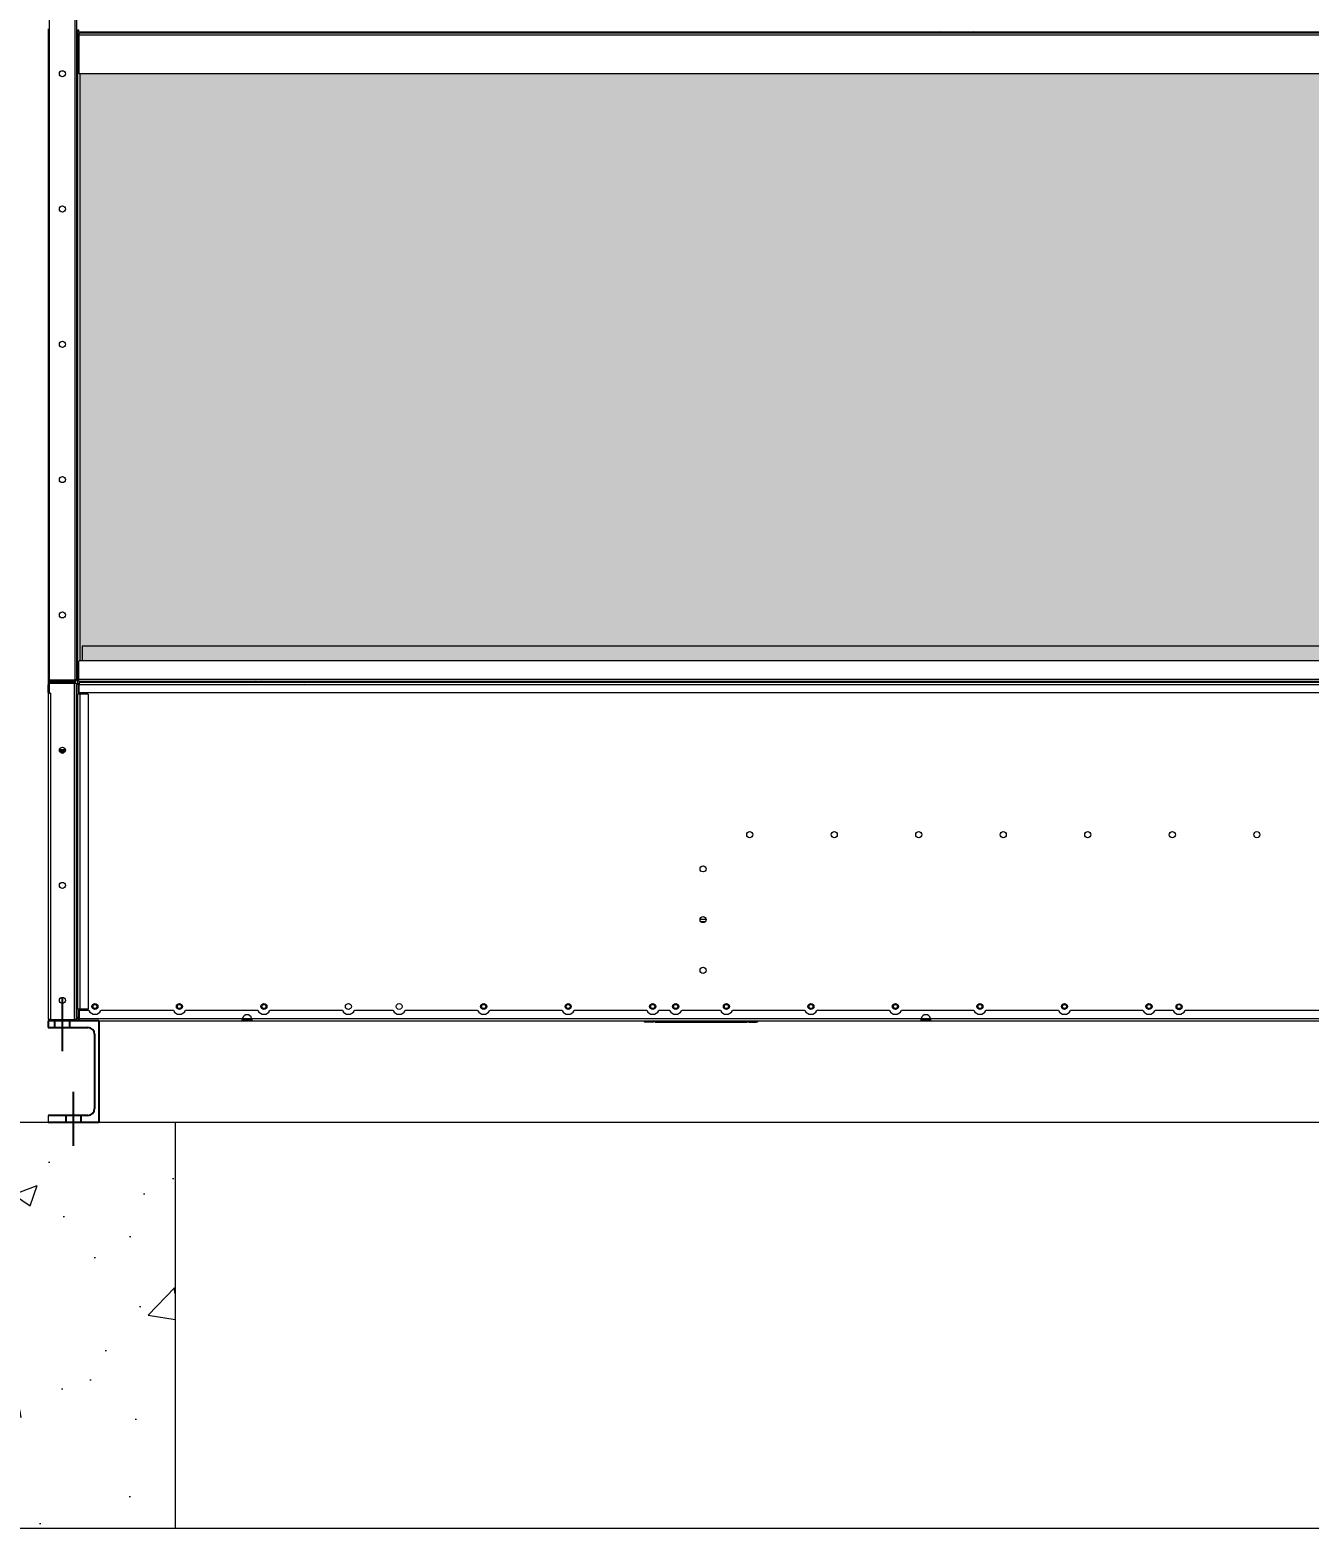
# Model space of a CAD drawing. Header units: millimetres. Extents: x -17070 to 42971, y -291348 to 40590.
# Drawn here: x -14289 to -12398, y -284598 to -282383 of the extents above; entities that cross this region are included whole.
import ezdxf

# ---------------------------------------------------------------- set-up
doc = ezdxf.new("R2010")
doc.units = ezdxf.units.MM
doc.linetypes.add('CENTERX2', pattern=[4, 2.5, -0.5, 0.5, -0.5])
doc.layers.add('냉각탑_기초', color=23, linetype='Continuous')
doc.styles.get("Standard").update_dxf_attribs({"font": 'arial.ttf'})
doc.dimstyles.new('1.40', dxfattribs={"dimscale": 20, "dimtxt": 1.5, "dimasz": 1, "dimexe": 0.5, "dimexo": 0.5, "dimgap": 0.5, "dimtad": 1, "dimdec": 0, "dimzin": 0, "dimdsep": 46, "dimtxsty": 'Standard', "dimcen": 0, "dimclrd": 2, "dimclre": 2, "dimclrt": 3, "dimadec": 0, "dimazin": 0, "dimtfac": 1, "dimtdec": 0, "dimtmove": 0, "dimatfit": 0, "dimfxl": 1, "dimtolj": 1, "dimtzin": 0, "dimlwd": -1, "dimlwe": -1, "dimarcsym": 0})

# ---------------------------------------------------------------- blocks, each defined once
blk = doc.blocks.new('*D284')
at = {"color": 2, "transparency": 16777216}
for p, q in [((-14358.9, -280247.8), (-15002.8, -280247.8)), ((-14992.8, -280367.8), (-14992.8, -283727.8)), ((-14358.9, -283847.8), (-15002.8, -283847.8))]:
    blk.add_line(p, q, dxfattribs=at)
for points in [[(-15012.8, -280367.8), (-14972.8, -280367.8), (-14992.8, -280247.8)], [(-15012.8, -283727.8), (-14972.8, -283727.8), (-14992.8, -283847.8)]]:
    blk.add_solid(points, dxfattribs=at)
at = {"layer": 'Defpoints', "color": 0, "transparency": 16777216}
for p in [(-14258.9, -280247.8), (-14992.8, -283847.8), (-14258.9, -283847.8)]:
    blk.add_point(p, dxfattribs=at)
at = {"color": 3, "lineweight": 5, "transparency": 16777216, "insert": (-15124.3, -282047.8), "char_height": 140, "attachment_point": 5, "rotation": 90}
blk.add_mtext('\\A1;3600', dxfattribs=at)

msp = doc.modelspace()

# ---------------------------------------------------------------- hatches: boundary and pattern name
at = {"lineweight": 20}
h = msp.add_hatch(dxfattribs=at)
h.set_pattern_fill('HONEY', scale=12)
h.set_pattern_definition([(0, (-423961.77, -370409.457), (57.15, 32.9955677), [38.1, -76.2]), (120, (-423961.77, -370409.457), (-57.15, 32.995568), [38.1, -76.2]), (60, (-423961.77, -370409.457), (1e-07, 65.9911357), [-76.2, 38.1])])
h.paths.add_polyline_path([(-14214.9, -282447.4), (-14214.9, -283315.7), (-10101.5, -283315.7), (-10101.5, -282447.4)])
at = {"layer": '냉각탑_기초', "lineweight": 20, "ltscale": 30}
h = msp.add_hatch(dxfattribs=at)
h.set_pattern_fill('AR-CONC', color=256, scale=50, style=0)
h.set_pattern_definition([(50, (-29003.32, -300539.17), (358.63, -31.376), [37.5, -412.5]), (355, (-29003.32, -300539.17), (-69.3757, 376.096), [30, -330]), (100.4514, (-28973.43, -300541.8), (289.2547, 344.72), [31.87, -350.571]), (46.1842, (-29003.3, -300439.17), (533.6205, -82.7595), [56.25, -618.75]), (96.6356, (-28958.85, -300446.07), (467.331, 487.059), [47.805, -525.856]), (351.1842, (-29003.3, -300439.17), (467.331, 487.059), [45, -495]), (21, (-28953.32, -300464.17), (298.4535, -201.3094), [37.5, -412.5]), (326, (-28953.32, -300464.17), (121.6577, 362.575), [30, -330]), (71.4514, (-28928.45, -300480.95), (420.1113, 161.265), [31.87, -350.571]), (37.5, (-29003.32, -300539.17), (6.0799, 166.4469), [0, -326, 0, -335, 0, -331.25]), (7.5, (-29003.32, -300539.17), (131.5348, 197.2059), [0, -191, 0, -318.5, 0, -126.25]), (327.5, (-29114.82, -300539.17), (266.9112, -11.2774), [0, -125, 0, -390, 0, -517.5]), (317.5, (-29164.82, -300539.17), (291.593, 50.0525), [0, -162.5, 0, -259, 0, -367.5])])
h.paths.add_polyline_path([(-14074.8, -283997.8), (-14374.8, -283997.8), (-14374.8, -284597.8), (-14074.8, -284597.8)])

# ---------------------------------------------------------------- linework, layer by layer
at = {"color": 7, "lineweight": 20}
for p, q in [((-14261.1, -280491.2), (-14261.1, -283344.4)), ((-14223.1, -280485.8), (-14223.1, -283344.4)), ((-14220.3, -280484.4), (-14220.3, -283343)), ((-14215.5, -282385.8), (-10109.1, -282385.8)), ((-14216.9, -282390.1), (-10107.7, -282390.1)), ((-14215.5, -282387.5), (-10109.1, -282387.5)), ((-14216.9, -282447.4), (-10107.7, -282447.4)), ((-14216.9, -282447.5), (-10107.7, -282447.5)), ((-10107.7, -282447.7), (-14216.9, -282447.7)), ((-11447.9, -283294.1), (-14212.3, -283294.1)), ((-11447.9, -283315.7), (-14216.7, -283315.7)), ((-14216.9, -283342.8), (-10107.7, -283342.8)), ((-10108, -283347.9), (-14216.6, -283347.9)), ((-10108, -283351.2), (-14216.6, -283351.2)), ((-14215.5, -283345.8), (-10109.1, -283345.8)), ((-13393.8, -283362.8), (-11444.8, -283362.8)), ((-14184.7, -283847.8), (-10139.9, -283847.8))]:
    msp.add_line(p, q, dxfattribs=at)
at = {"color": 7, "lineweight": 20, "ltscale": 0.44375}
msp.add_line((-14262.3, -282381.6), (-14262.3, -283446.6), dxfattribs=at)
at = {"color": 7, "lineweight": 20, "ltscale": 0.000583333}
for p, q in [((-14218.3, -282383), (-14216.9, -282383)), ((-14218.3, -282390.3), (-14216.9, -282390.3)), ((-14260.7, -283345.8), (-14260.7, -283344.4)), ((-14223.1, -283345.8), (-14223.1, -283344.4)), ((-14218.3, -283343), (-14216.9, -283343)), ((-14258.9, -283363.6), (-14260.3, -283363.6))]:
    msp.add_line(p, q, dxfattribs=at)
at = {"color": 7, "lineweight": 20, "ltscale": 0.003004}
msp.add_line((-14218.3, -282390.3), (-14218.3, -282383.1), dxfattribs=at)
at = {"color": 7, "lineweight": 20, "ltscale": 0.000341711}
for p, q in [((-14217.5, -282385), (-14216.9, -282384.4)), ((-14217.5, -282388.4), (-14216.9, -282388.9)), ((-14221.1, -283345), (-14221.7, -283344.4)), ((-14217.5, -283345), (-14216.9, -283344.4))]:
    msp.add_line(p, q, dxfattribs=at)
at = {"color": 7, "lineweight": 20, "ltscale": 0.000967409}
for p, q in [((-14216.9, -282385.1), (-14216.9, -282382.8)), ((-14216.9, -283345.1), (-14216.9, -283342.8))]:
    msp.add_line(p, q, dxfattribs=at)
at = {"color": 7, "lineweight": 20, "ltscale": 0.000805508}
msp.add_line((-14216.3, -282387.7), (-14216.3, -282385.7), dxfattribs=at)
at = {"color": 7, "lineweight": 20, "ltscale": 0.000708333}
for p, q in [((-14214.9, -282385.8), (-14214.9, -282387.5)), ((-14188.3, -282387.5), (-14188.3, -282385.8)), ((-13058.8, -282387.5), (-13058.8, -282385.8)), ((-13055.4, -282387.5), (-13055.4, -282385.8)), ((-13037.2, -282387.5), (-13037.2, -282385.8)), ((-13033.8, -282387.5), (-13033.8, -282385.8)), ((-14216.6, -283349.8), (-14218.3, -283349.8)), ((-14216.6, -283350.7), (-14218.3, -283350.7)), ((-14260.3, -283846.1), (-14260.3, -283847.8)), ((-14223.7, -283846.1), (-14223.7, -283847.8)), ((-14216.6, -283844.9), (-14218.3, -283844.9)), ((-14216.6, -283845.8), (-14218.3, -283845.8))]:
    msp.add_line(p, q, dxfattribs=at)
at = {"color": 7, "lineweight": 20, "ltscale": 0.001029}
for p, q in [((-12944.5, -282385.9), (-12946.3, -282387.6)), ((-12880.4, -282387.5), (-12878.6, -282385.8)), ((-12872.8, -282387.5), (-12871, -282385.8))]:
    msp.add_line(p, q, dxfattribs=at)
at = {"color": 7, "lineweight": 20, "ltscale": 0.001028}
for p, q in [((-12943.6, -282385.8), (-12945.4, -282387.5)), ((-12936.1, -282385.8), (-12937.9, -282387.5)), ((-12923.6, -282387.5), (-12921.9, -282385.8)), ((-12892.8, -282385.8), (-12894.6, -282387.5))]:
    msp.add_line(p, q, dxfattribs=at)
at = {"color": 7, "lineweight": 20, "ltscale": 0.012167}
for p, q in [((-14218.3, -282419.5), (-14218.3, -282390.3)), ((-14218.3, -283343), (-14218.3, -283313.8))]:
    msp.add_line(p, q, dxfattribs=at)
at = {"color": 7, "lineweight": 20, "ltscale": 0.000849957}
msp.add_line((-14216.9, -282388.1), (-14216.9, -282390.1), dxfattribs=at)
at = {"color": 7, "lineweight": 20, "ltscale": 0.023877}
msp.add_line((-14216.9, -282390.1), (-14216.9, -282447.4), dxfattribs=at)
at = {"color": 7, "lineweight": 20, "ltscale": 4.78227e-06}
msp.add_line((-14215.5, -282387.5), (-14215.5, -282387.5), dxfattribs=at)
at = {"color": 7, "lineweight": 20, "ltscale": 0.372625}
msp.add_line((-14218.3, -283313.8), (-14218.3, -282419.5), dxfattribs=at)
at = {"color": 7, "lineweight": 20, "ltscale": 0.000583332}
msp.add_line((-14218.3, -282419.5), (-14216.9, -282419.5), dxfattribs=at)
at = {"color": 7, "lineweight": 20, "ltscale": 5.81038e-05}
msp.add_line((-14216.9, -282447.7), (-14216.9, -282447.4), dxfattribs=at)
at = {"color": 7, "lineweight": 20, "ltscale": 0.009}
msp.add_line((-14212.3, -283294.1), (-14212.3, -283315.7), dxfattribs=at)
at = {"color": 7, "lineweight": 20, "ltscale": 0.01129}
msp.add_line((-14216.9, -283342.8), (-14216.9, -283315.7), dxfattribs=at)
at = {"color": 7, "lineweight": 20, "ltscale": 0.000500046}
msp.add_line((-14261.1, -283344.4), (-14262.3, -283344.4), dxfattribs=at)
at = {"color": 7, "lineweight": 20, "ltscale": 0.004833}
for p, q in [((-14262.3, -283362.8), (-14262.3, -283351.2)), ((-14216.6, -283362.8), (-14216.6, -283351.2)), ((-14203.3, -283364.8), (-14214.9, -283364.8)), ((-14216.6, -283832.8), (-14216.6, -283844.4)), ((-14203.3, -283830.8), (-14214.9, -283830.8)), ((-13366.8, -283849.8), (-13378.4, -283849.8)), ((-13226.8, -283849.8), (-13215.2, -283849.8))]:
    msp.add_line(p, q, dxfattribs=at)
at = {"color": 7, "lineweight": 20, "ltscale": 0.015833}
msp.add_line((-14223.1, -283344.4), (-14261.1, -283344.4), dxfattribs=at)
at = {"color": 7, "lineweight": 20, "ltscale": 0.015667}
msp.add_line((-14260.7, -283345.8), (-14223.1, -283345.8), dxfattribs=at)
at = {"color": 7, "lineweight": 20, "ltscale": 0.000958937}
msp.add_line((-14260.3, -283348.2), (-14260.3, -283345.8), dxfattribs=at)
at = {"color": 7, "lineweight": 20, "ltscale": 0.005875}
for p, q in [((-14260.3, -283363.6), (-14260.3, -283349.5)), ((-14218.3, -283350.7), (-14218.3, -283364.8)), ((-14218.3, -283830.8), (-14218.3, -283844.9))]:
    msp.add_line(p, q, dxfattribs=at)
at = {"color": 7, "lineweight": 20, "ltscale": 0.01525}
for p, q in [((-14223.7, -283349.5), (-14260.3, -283349.5)), ((-14223.7, -283847.8), (-14260.3, -283847.8))]:
    msp.add_line(p, q, dxfattribs=at)
at = {"color": 7, "lineweight": 20, "ltscale": 0.014667}
for p, q in [((-14258.9, -283347.9), (-14223.7, -283347.9)), ((-14258.9, -283846.1), (-14223.7, -283846.1))]:
    msp.add_line(p, q, dxfattribs=at)
at = {"color": 7, "lineweight": 20, "ltscale": 0.000834157}
msp.add_line((-14256.9, -283347.9), (-14256.9, -283345.8), dxfattribs=at)
at = {"color": 7, "lineweight": 20, "ltscale": 0.000708334}
msp.add_line((-14223.7, -283349.5), (-14223.7, -283347.9), dxfattribs=at)
at = {"color": 7, "lineweight": 20, "ltscale": 0.001131}
for p, q in [((-14221, -283349.5), (-14223.7, -283349.5)), ((-14221, -283846.1), (-14223.7, -283846.1))]:
    msp.add_line(p, q, dxfattribs=at)
at = {"color": 7, "lineweight": 20, "ltscale": 0.206917}
msp.add_line((-14223.7, -283846.1), (-14223.7, -283349.5), dxfattribs=at)
at = {"color": 7, "lineweight": 20, "ltscale": 0.000912135}
msp.add_line((-14220.9, -283344.4), (-14223.1, -283344.4), dxfattribs=at)
at = {"color": 7, "lineweight": 20, "ltscale": 0.000414935}
for p, q in [((-14222, -283349.5), (-14221.3, -283348.8)), ((-14219.3, -283694.9), (-14220, -283694.1)), ((-14222, -283846.1), (-14221.3, -283846.9))]:
    msp.add_line(p, q, dxfattribs=at)
at = {"color": 7, "lineweight": 20, "ltscale": 0.00126}
msp.add_line((-14221.7, -283348.5), (-14221.7, -283345.5), dxfattribs=at)
at = {"color": 7, "lineweight": 20, "ltscale": 1.84442e-05}
msp.add_line((-14220.3, -283343.1), (-14220.3, -283343), dxfattribs=at)
at = {"color": 7, "lineweight": 20, "ltscale": 1.85381e-05}
msp.add_line((-14220.3, -283343.1), (-14220.3, -283343), dxfattribs=at)
at = {"color": 7, "lineweight": 20, "ltscale": 2.99318e-05}
msp.add_line((-14220.3, -283343.1), (-14220.3, -283343), dxfattribs=at)
msp.add_line((-14220.3, -283343.1), (-14220.3, -283343), dxfattribs=at)
at = {"color": 7, "lineweight": 20, "ltscale": 1.47704e-05}
msp.add_line((-14220.3, -283343.1), (-14220.3, -283343), dxfattribs=at)
at = {"color": 7, "lineweight": 20, "ltscale": 2.54818e-05}
msp.add_line((-14220.3, -283351.2), (-14220.3, -283351.2), dxfattribs=at)
at = {"color": 7, "lineweight": 20, "ltscale": 0.2055}
msp.add_line((-14220.3, -283844.4), (-14220.3, -283351.2), dxfattribs=at)
at = {"color": 7, "lineweight": 20, "ltscale": 0.002815}
msp.add_line((-14218.3, -283349.8), (-14218.3, -283343.1), dxfattribs=at)
at = {"color": 7, "lineweight": 20, "ltscale": 0.000375}
for p, q in [((-14218.3, -283350.7), (-14218.3, -283349.8)), ((-14218.3, -283844.9), (-14218.3, -283845.8))]:
    msp.add_line(p, q, dxfattribs=at)
at = {"color": 7, "lineweight": 20, "ltscale": 0.001417}
for p, q in [((-14216.6, -283347.9), (-14216.6, -283351.2)), ((-14214.9, -283364.8), (-14218.3, -283364.8)), ((-14258.9, -283846.1), (-14262.3, -283846.1)), ((-14214.9, -283830.8), (-14218.3, -283830.8)), ((-14216.6, -283847.8), (-14216.6, -283844.4))]:
    msp.add_line(p, q, dxfattribs=at)
at = {"color": 7, "lineweight": 20, "ltscale": 0.000881921}
msp.add_line((-14216.3, -283347.9), (-14216.3, -283345.7), dxfattribs=at)
at = {"color": 7, "lineweight": 20, "ltscale": 0.000833333}
for p, q in [((-14214.9, -283345.8), (-14214.9, -283347.9)), ((-14188.3, -283347.9), (-14188.3, -283345.8)), ((-14260.3, -283362.8), (-14262.3, -283362.8)), ((-14260.3, -283363.6), (-14262.3, -283363.6)), ((-14262.3, -283363.6), (-14260.3, -283363.6)), ((-14216.3, -283364.8), (-14218.3, -283364.8)), ((-14216.3, -283364.8), (-14216.3, -283362.8)), ((-14214.9, -283362.8), (-14214.9, -283364.8)), ((-14218.3, -283701), (-14220.3, -283701)), ((-14218.3, -283702.8), (-14220.3, -283702.8)), ((-14214.9, -283830.8), (-14214.9, -283832.8)), ((-13975, -283845.8), (-13975, -283847.8)), ((-13961.6, -283845.8), (-13961.6, -283847.8)), ((-13366.8, -283849.8), (-13366.8, -283847.8)), ((-13226.8, -283849.8), (-13226.8, -283847.8)), ((-12971, -283845.8), (-12971, -283847.8)), ((-12957.6, -283845.8), (-12957.6, -283847.8))]:
    msp.add_line(p, q, dxfattribs=at)
at = {"color": 7, "lineweight": 20, "ltscale": 0.00083243}
for p, q in [((-14019.5, -283347.9), (-14019.5, -283345.9)), ((-14019.4, -283347.9), (-14019.4, -283345.9)), ((-14014.2, -283347.9), (-14014.2, -283345.9))]:
    msp.add_line(p, q, dxfattribs=at)
at = {"color": 7, "lineweight": 20, "ltscale": 0.00121}
for p, q in [((-13955.4, -283345.9), (-13957.5, -283347.9)), ((-13954.1, -283345.8), (-13956.2, -283347.9)), ((-13946.6, -283345.8), (-13948.7, -283347.9)), ((-13934.5, -283347.9), (-13932.4, -283345.8)), ((-13903.3, -283345.8), (-13905.4, -283347.9)), ((-13891.2, -283347.9), (-13889.1, -283345.8)), ((-13883.6, -283347.9), (-13881.5, -283345.8))]:
    msp.add_line(p, q, dxfattribs=at)
at = {"color": 7, "lineweight": 20, "ltscale": 0.000832431}
for p, q in [((-12772, -283347.9), (-12772, -283345.9)), ((-12769.2, -283347.9), (-12769.2, -283345.9))]:
    msp.add_line(p, q, dxfattribs=at)
at = {"color": 7, "lineweight": 20, "ltscale": 0.000833334}
for p, q in [((-12732, -283345.9), (-12732, -283347.9)), ((-14216.3, -283832.8), (-14216.3, -283830.8))]:
    msp.add_line(p, q, dxfattribs=at)
at = {"color": 7, "lineweight": 20, "ltscale": 0.201042}
for p, q in [((-14262.3, -283363.6), (-14262.3, -283846.1)), ((-14258.9, -283363.6), (-14258.9, -283846.1))]:
    msp.add_line(p, q, dxfattribs=at)
at = {"color": 7, "lineweight": 20, "ltscale": 0.194167}
for p, q in [((-14218.3, -283830.8), (-14218.3, -283364.8)), ((-14214.9, -283830.8), (-14214.9, -283364.8)), ((-14203.3, -283364.8), (-14203.3, -283830.8))]:
    msp.add_line(p, q, dxfattribs=at)
at = {"color": 7, "lineweight": 20, "ltscale": 0.307}
msp.add_line((-14216.6, -283362.8), (-13393.8, -283362.8), dxfattribs=at)
at = {"color": 7, "lineweight": 20, "ltscale": 0.003735}
msp.add_line((-14236.8, -283448.2), (-14245.8, -283448.2), dxfattribs=at)
at = {"color": 7, "lineweight": 20, "ltscale": 0.003614}
msp.add_line((-14245.6, -283446.6), (-14237, -283446.6), dxfattribs=at)
at = {"color": 7, "lineweight": 20, "ltscale": 0.003172}
msp.add_line((-14237.5, -283450.2), (-14245.1, -283450.2), dxfattribs=at)
at = {"color": 7, "lineweight": 20, "ltscale": 0.001718}
msp.add_line((-14243.4, -283451.8), (-14239.2, -283451.8), dxfattribs=at)
at = {"color": 7, "lineweight": 20, "ltscale": 0.053167}
msp.add_line((-14220.3, -283633), (-14220.3, -283505.4), dxfattribs=at)
at = {"color": 7, "lineweight": 20, "ltscale": 0.000833118}
msp.add_line((-14220.3, -283505.4), (-14218.3, -283505.4), dxfattribs=at)
at = {"color": 7, "lineweight": 20, "ltscale": 0.000833254}
msp.add_line((-14218.3, -283633), (-14220.3, -283633), dxfattribs=at)
at = {"color": 7, "lineweight": 20, "ltscale": 0.000547189}
msp.add_line((-14219, -283694.1), (-14220.3, -283694.1), dxfattribs=at)
at = {"color": 7, "lineweight": 20, "ltscale": 0.000834193}
msp.add_line((-14220.3, -283697.8), (-14218.3, -283697.8), dxfattribs=at)
at = {"color": 7, "lineweight": 20, "ltscale": 0.000832799}
msp.add_line((-14220.3, -283702.8), (-14218.3, -283702.8), dxfattribs=at)
at = {"color": 7, "lineweight": 20, "ltscale": 0.003726}
msp.add_line((-13298.3, -283697.8), (-13289.3, -283697.8), dxfattribs=at)
at = {"color": 7, "lineweight": 20, "ltscale": 0.002875}
msp.add_line((-13297.2, -283701.2), (-13290.3, -283701.2), dxfattribs=at)
at = {"color": 1, "linetype": 'CENTERX2', "ltscale": 50}
for p, q in [((-14241.3, -283892.8), (-14241.3, -283812.8)), ((-14224.8, -284032.8), (-14224.8, -283952.8))]:
    msp.add_line(p, q, dxfattribs=at)
at = {"lineweight": 20}
msp.add_line((-14189.3, -283847.8), (-14262.3, -283847.8), dxfattribs=at)
at = {"color": 7, "lineweight": 25, "ltscale": 0.008333}
msp.add_line((-14262.3, -283847.8), (-14262.3, -283857.8), dxfattribs=at)
at = {"color": 7, "lineweight": 25, "ltscale": 0.125}
for p, q in [((-14187.3, -283847.8), (-14262.3, -283847.8)), ((-14262.3, -283997.8), (-14187.3, -283997.8))]:
    msp.add_line(p, q, dxfattribs=at)
at = {"color": 7, "lineweight": 20, "ltscale": 0.280701}
msp.add_line((-14260.9, -283847.8), (-14225.7, -283847.8), dxfattribs=at)
for p, q in [((-14252.3, -283857.8), (-14252.3, -283847.8)), ((-14230.3, -283857.8), (-14230.3, -283847.8)), ((-14235.8, -283997.8), (-14235.8, -283987.8)), ((-14213.8, -283997.8), (-14213.8, -283987.8))]:
    msp.add_line(p, q)
at = {"color": 7, "lineweight": 20, "ltscale": 0.002932}
msp.add_line((-14223.6, -283847.8), (-14216.6, -283847.8), dxfattribs=at)
at = {"color": 7, "lineweight": 20, "ltscale": 0.000834328}
msp.add_line((-14220.3, -283842.8), (-14218.3, -283842.8), dxfattribs=at)
at = {"color": 7, "lineweight": 20, "ltscale": 2.38284e-05}
msp.add_line((-14220.3, -283844.5), (-14220.3, -283844.4), dxfattribs=at)
at = {"color": 7, "lineweight": 20, "ltscale": 0.000837638}
msp.add_line((-14218.3, -283844.6), (-14220.3, -283844.6), dxfattribs=at)
at = {"color": 7, "lineweight": 20, "ltscale": 0.000128159}
msp.add_line((-14218, -283830.8), (-14218.3, -283830.8), dxfattribs=at)
at = {"color": 7, "lineweight": 20, "ltscale": 0.005987}
msp.add_line((-14202.2, -283832.8), (-14216.6, -283832.8), dxfattribs=at)
at = {"color": 7, "lineweight": 20, "ltscale": 0.100609}
msp.add_line((-14216.6, -283844.4), (-13975.1, -283844.4), dxfattribs=at)
at = {"color": 7, "lineweight": 20, "ltscale": 0.100651}
msp.add_line((-14216.6, -283847.8), (-13975, -283847.8), dxfattribs=at)
at = {"color": 7, "lineweight": 20, "ltscale": 0.004083}
msp.add_line((-14194.5, -283847.8), (-14184.7, -283847.8), dxfattribs=at)
at = {"ltscale": 25}
msp.add_line((-14187.3, -283847.8), (-14187.3, -283997.8), dxfattribs=at)
at = {"color": 7, "lineweight": 20, "ltscale": 0.044641}
for p, q in [((-14077.2, -283832.8), (-14184.4, -283832.8)), ((-13952.2, -283832.8), (-14059.4, -283832.8)), ((-13827.2, -283832.8), (-13934.4, -283832.8)), ((-13627.2, -283832.8), (-13734.4, -283832.8)), ((-13502.2, -283832.8), (-13609.4, -283832.8)), ((-13377.2, -283832.8), (-13484.4, -283832.8)), ((-13143.2, -283832.8), (-13250.4, -283832.8)), ((-13018.2, -283832.8), (-13125.4, -283832.8)), ((-12893.2, -283832.8), (-13000.4, -283832.8)), ((-12768.2, -283832.8), (-12875.4, -283832.8)), ((-12643.2, -283832.8), (-12750.4, -283832.8))]:
    msp.add_line(p, q, dxfattribs=at)
at = {"color": 7, "lineweight": 20, "ltscale": 0.005698}
for p, q in [((-13975.1, -283844.4), (-13961.5, -283844.4)), ((-12971.1, -283844.4), (-12957.5, -283844.4))]:
    msp.add_line(p, q, dxfattribs=at)
at = {"color": 7, "lineweight": 20, "ltscale": 0.005614}
for p, q in [((-13975, -283845.8), (-13961.6, -283845.8)), ((-13975, -283847.8), (-13961.6, -283847.8)), ((-12971, -283845.8), (-12957.6, -283845.8)), ((-12971, -283847.8), (-12957.6, -283847.8))]:
    msp.add_line(p, q, dxfattribs=at)
at = {"color": 7, "lineweight": 20, "ltscale": 0.412719}
msp.add_line((-13961.6, -283847.8), (-12971, -283847.8), dxfattribs=at)
at = {"color": 7, "lineweight": 20, "ltscale": 0.412635}
msp.add_line((-13961.5, -283844.4), (-12971.1, -283844.4), dxfattribs=at)
at = {"color": 7, "lineweight": 20, "ltscale": 0.023808}
for p, q in [((-13752.2, -283832.8), (-13809.4, -283832.8)), ((-13268.2, -283832.8), (-13325.4, -283832.8))]:
    msp.add_line(p, q, dxfattribs=at)
at = {"color": 7, "lineweight": 20, "ltscale": 0.000833651}
for p, q in [((-13364.8, -283849.8), (-13364.8, -283847.8)), ((-13228.8, -283849.8), (-13228.8, -283847.8))]:
    msp.add_line(p, q, dxfattribs=at)
at = {"color": 7, "lineweight": 20, "ltscale": 0.006725}
msp.add_line((-13343.2, -283832.8), (-13359.4, -283832.8), dxfattribs=at)
at = {"color": 7, "lineweight": 20, "ltscale": 0.17433}
msp.add_line((-12957.6, -283847.8), (-12539.2, -283847.8), dxfattribs=at)
at = {"color": 7, "lineweight": 20, "ltscale": 0.171731}
msp.add_line((-12957.5, -283844.4), (-12379.3, -283844.4), dxfattribs=at)
at = {"color": 7, "lineweight": 20, "ltscale": 0.0111}
msp.add_line((-12598.7, -283832.8), (-12625.4, -283832.8), dxfattribs=at)
at = {"color": 7, "lineweight": 20, "ltscale": 1.93507e-05}
msp.add_line((-12589.8, -283838.3), (-12589.8, -283838.3), dxfattribs=at)
at = {"color": 7, "lineweight": 20, "ltscale": 0.007604}
for p, q in [((-12562.6, -283832.8), (-12580.9, -283832.8)), ((-12343.7, -283832.8), (-12562.6, -283832.8))]:
    msp.add_line(p, q, dxfattribs=at)
at = {"color": 7, "lineweight": 20, "ltscale": 0.008888}
msp.add_line((-12503.7, -283847.8), (-12482.4, -283847.8), dxfattribs=at)
at = {"color": 7, "lineweight": 20, "ltscale": 0.006961}
msp.add_line((-12426.4, -283847.8), (-12409.7, -283847.8), dxfattribs=at)
at = {"color": 7, "lineweight": 25, "ltscale": 0.05125}
for p, q in [((-14262.3, -283857.8), (-14203.8, -283857.8)), ((-14203.8, -283987.8), (-14262.3, -283987.8))]:
    msp.add_line(p, q, dxfattribs=at)
at = {"color": 7, "lineweight": 25, "ltscale": 0.091667}
msp.add_line((-14193.8, -283867.8), (-14193.8, -283977.8), dxfattribs=at)
at = {"color": 7, "lineweight": 20, "ltscale": 0.056667}
msp.add_line((-13364.8, -283849.8), (-13228.8, -283849.8), dxfattribs=at)
at = {"color": 7, "lineweight": 15, "ltscale": 0.0625}
msp.add_line((-14262.3, -283987.8), (-14262.3, -283997.8), dxfattribs=at)
at = {"lineweight": 5}
msp.add_line((-14187.3, -283997.8), (-10137.3, -283997.8), dxfattribs=at)
at = {"color": 0, "lineweight": 20}
msp.add_lwpolyline([(-14214.9, -282447.4), (-10101.5, -282447.4), (-10101.5, -283315.7), (-14214.9, -283315.7)], close=True, dxfattribs=at)
at = {"color": 7, "lineweight": 20}
for centre, radius in [((-14241.3, -282447.8), 4.5), ((-14241.3, -282647.8), 4.5), ((-14241.3, -282847.8), 4.5), ((-14241.3, -283047.8), 4.5), ((-14241.3, -283247.8), 4.5), ((-14241.3, -283447.8), 4.5), ((-13224.8, -283572.8), 4.5), ((-13099.8, -283572.8), 4.5), ((-12974.8, -283572.8), 4.5), ((-12849.8, -283572.8), 4.5), ((-12724.8, -283572.8), 4.5), ((-12599.8, -283572.8), 4.5), ((-12474.8, -283572.8), 4.5), ((-13293.8, -283623.3), 4.5), ((-14241.3, -283647.8), 4.5), ((-13293.8, -283698.3), 4.5), ((-13293.8, -283773.3), 4.5), ((-14241.3, -283817.8), 4.5), ((-14193.3, -283826.8), 4.5), ((-14193.3, -283826.8), 3), ((-14068.3, -283826.8), 4.5), ((-14068.3, -283826.8), 3), ((-13943.3, -283826.8), 4.5), ((-13943.3, -283826.8), 3), ((-13818.3, -283826.8), 4.5), ((-13743.3, -283826.8), 4.5), ((-13618.3, -283826.8), 4.5), ((-13618.3, -283826.8), 3), ((-13493.3, -283826.8), 4.5), ((-13493.3, -283826.8), 3), ((-13368.3, -283826.8), 4.5), ((-13368.3, -283826.8), 3), ((-13334.3, -283826.8), 4.5), ((-13334.3, -283826.8), 3), ((-13259.3, -283826.8), 4.5), ((-13259.3, -283826.8), 3), ((-13134.3, -283826.8), 4.5), ((-13134.3, -283826.8), 3), ((-13009.3, -283826.8), 4.5), ((-13009.3, -283826.8), 3), ((-12884.3, -283826.8), 4.5), ((-12884.3, -283826.8), 3), ((-12759.3, -283826.8), 4.5), ((-12759.3, -283826.8), 3), ((-12634.3, -283826.8), 4.5), ((-12634.3, -283826.8), 3), ((-12589.8, -283827.3), 4.5), ((-12589.8, -283826.8), 3)]:
    msp.add_circle(centre, radius, dxfattribs=at)
for centre, radius, start, end in [((-14215.5, -282383), 2.8, 180, 270), ((-14215.5, -282390.3), 2.8, 90, 180), ((-14258.9, -283351.2), 3.4, 90, 180), ((-14259.5, -283343), 2.8, 210, 244.6228), ((-14223.7, -283351.2), 3.4, 0, 90), ((-14223.1, -283343), 2.8, 270, 0), ((-14215.5, -283343), 2.8, 180, 270), ((-14261.1, -283445.4), 1.2, 180, 180.7349), ((-14261.1, -283453), 1.2, 179.2651, 180), ((-14221.7, -283692.4), 3.4, 294.3157, 359.0524), ((-12589.8, -283827.8), 4.5, 3.185, 176.8155), ((-14258.9, -283844.4), 3.4, 210, 245.6841), ((-14223.7, -283844.4), 3.4, 270, 0), ((-14214.9, -283844.4), 3.4, 204.3161, 239.9997), ((-14193.3, -283828.3), 10, 206.7437, 333.2563), ((-14068.3, -283828.3), 10, 206.7437, 333.2563), ((-13958.7, -283846.8), 16.6, 171.9124, 179.4428), ((-13968.3, -283845.9), 7, 12.3734, 167.6266), ((-13977.9, -283846.8), 16.6, 0.5572, 8.0877), ((-13943.3, -283828.3), 10, 206.7437, 333.2563), ((-13818.3, -283828.3), 10, 206.7437, 333.2563), ((-13743.3, -283828.3), 10, 206.7437, 333.2563), ((-13618.3, -283828.3), 10, 206.7437, 333.2563), ((-13493.3, -283828.3), 10, 206.7437, 333.2563), ((-13378.4, -283846.4), 3.4, 204.3017, 270), ((-13378.4, -283846.4), 1.4, 268.112, 270), ((-13368.3, -283828.3), 10, 206.7437, 333.2563), ((-13334.3, -283828.3), 10, 206.7437, 333.2563), ((-13259.3, -283828.3), 10, 206.7437, 333.2563), ((-13215.2, -283846.4), 3.4, 270, 335.6983), ((-13215.2, -283846.4), 1.4, 270, 271.888), ((-13134.3, -283828.3), 10, 206.7437, 333.2563), ((-13009.3, -283828.3), 10, 206.7437, 333.2563), ((-12954.7, -283846.8), 16.6, 171.9124, 179.4428), ((-12964.3, -283845.9), 7, 12.3734, 167.6266), ((-12973.9, -283846.8), 16.6, 0.5572, 8.0877), ((-12884.3, -283828.3), 10, 206.7437, 333.2563), ((-12759.3, -283828.3), 10, 206.7437, 333.2563), ((-12634.3, -283828.3), 10, 206.7437, 333.2563), ((-12589.8, -283828.3), 10, 206.7437, 333.2563)]:
    msp.add_arc(centre, radius, start, end, dxfattribs=at)
at = {"color": 7, "lineweight": 25}
for centre, start, end in [((-14203.8, -283867.8), 0, 90), ((-14203.8, -283977.8), 270, 0)]:
    msp.add_arc(centre, 10, start, end, dxfattribs=at)
at = {"color": 7, "lineweight": 20}
for points in [[(-14216.9, -282385.1), (-14216.6, -282385.4), (-14216.3, -282385.6), (-14216.1, -282385.8), (-14215.8, -282385.8), (-14215.5, -282385.8)], [(-14216.9, -282388.1), (-14216.6, -282387.9), (-14216.3, -282387.7), (-14216.1, -282387.6), (-14215.8, -282387.5), (-14215.5, -282387.5)], [(-14221, -283349.5), (-14220.7, -283349.9), (-14220.5, -283350.2), (-14220.4, -283350.6), (-14220.3, -283350.9), (-14220.3, -283351.2)], [(-14220.9, -283344.4), (-14220.7, -283344.2), (-14220.5, -283343.9), (-14220.4, -283343.6), (-14220.3, -283343.3), (-14220.3, -283343)], [(-14216.9, -283345.1), (-14216.6, -283345.4), (-14216.3, -283345.6), (-14216.1, -283345.8), (-14215.8, -283345.8), (-14215.5, -283345.8)], [(-14219, -283694.1), (-14218.7, -283693.8), (-14218.5, -283693.5), (-14218.4, -283693.2), (-14218.3, -283692.8), (-14218.3, -283692.5)], [(-14221, -283846.1), (-14220.7, -283845.8), (-14220.5, -283845.5), (-14220.4, -283845.1), (-14220.3, -283844.8), (-14220.3, -283844.4)], [(-13975, -283845.8), (-13975.1, -283845.8), (-13975.2, -283845.8), (-13975.2, -283845.8), (-13975.2, -283845.7), (-13975.3, -283845.6)], [(-13961.3, -283845.6), (-13961.4, -283845.7), (-13961.4, -283845.8), (-13961.4, -283845.8), (-13961.5, -283845.8), (-13961.6, -283845.8)], [(-12971, -283845.8), (-12971.1, -283845.8), (-12971.2, -283845.8), (-12971.2, -283845.8), (-12971.2, -283845.7), (-12971.3, -283845.6)], [(-12957.3, -283845.6), (-12957.4, -283845.7), (-12957.4, -283845.8), (-12957.4, -283845.8), (-12957.5, -283845.8), (-12957.6, -283845.8)]]:
    msp.add_open_spline(points, degree=5, dxfattribs=at)
for points, knots in [([(-14220.3, -283505.4), (-14220.3, -283505.5), (-14220.3, -283505.6), (-14220.2, -283505.7), (-14219.9, -283506), (-14219.4, -283506.2), (-14219.1, -283506.4), (-14218.7, -283506.5), (-14218.3, -283506.6)], [0, 0, 0, 0, 0, 0, 2.033975, 2.033975, 2.033975, 5.485293, 5.485293, 5.485293, 5.485293, 5.485293, 5.485293]), ([(-13975, -283847.8), (-13975.1, -283847.8), (-13975.2, -283847.8), (-13975.2, -283847.7), (-13975.3, -283847.4), (-13975.3, -283847.1), (-13975.3, -283846.9), (-13975.3, -283846.8), (-13975.3, -283846.6)], [0, 0, 0, 0, 0, 0, 3.009, 3.009, 3.009, 4.870321, 4.870321, 4.870321, 4.870321, 4.870321, 4.870321]), ([(-13961.3, -283846.6), (-13961.3, -283847), (-13961.3, -283847.3), (-13961.3, -283847.5), (-13961.4, -283847.8), (-13961.5, -283847.8), (-13961.5, -283847.8), (-13961.5, -283847.8), (-13961.6, -283847.8)], [0, 0, 0, 0, 0, 0, 3.956241, 3.956241, 3.956241, 4.866694, 4.866694, 4.866694, 4.866694, 4.866694, 4.866694]), ([(-12971, -283847.8), (-12971.1, -283847.8), (-12971.2, -283847.8), (-12971.2, -283847.7), (-12971.3, -283847.4), (-12971.3, -283847.1), (-12971.3, -283846.9), (-12971.3, -283846.8), (-12971.3, -283846.6)], [0, 0, 0, 0, 0, 0, 3.009, 3.009, 3.009, 4.870321, 4.870321, 4.870321, 4.870321, 4.870321, 4.870321]), ([(-12957.3, -283846.6), (-12957.3, -283847), (-12957.3, -283847.3), (-12957.3, -283847.5), (-12957.4, -283847.8), (-12957.5, -283847.8), (-12957.5, -283847.8), (-12957.5, -283847.8), (-12957.6, -283847.8)], [0, 0, 0, 0, 0, 0, 3.956241, 3.956241, 3.956241, 4.866694, 4.866694, 4.866694, 4.866694, 4.866694, 4.866694])]:
    msp.add_open_spline(points, degree=5, knots=knots, dxfattribs=at)
at = {"layer": '냉각탑_기초', "lineweight": 20, "ltscale": 30}
msp.add_line((-14786.9, -284597.8), (-9428.9, -284597.8), dxfattribs=at)
msp.add_lwpolyline([(-14374.8, -284597.8), (-14374.8, -283997.8), (-14074.8, -283997.8), (-14074.8, -284597.8)], dxfattribs=at)

# ---------------------------------------------------------------- dimensions: what is measured, and where the dimension line sits
at = {"lineweight": 5}
dim = msp.add_linear_dim(base=(-14992.8, -283847.8), p1=(-14258.9, -280247.8), p2=(-14258.9, -283847.8), angle=90, dimstyle='1.40', override={"dimtxt": 7, "dimasz": 6, "dimexo": 5, "dimgap": 3}, dxfattribs=at)
dim.commit()
dim.dimension.update_dxf_attribs({"geometry": '*D284', "text_midpoint": (-15124.3, -282047.8)})

doc.saveas('drawing.dxf')
